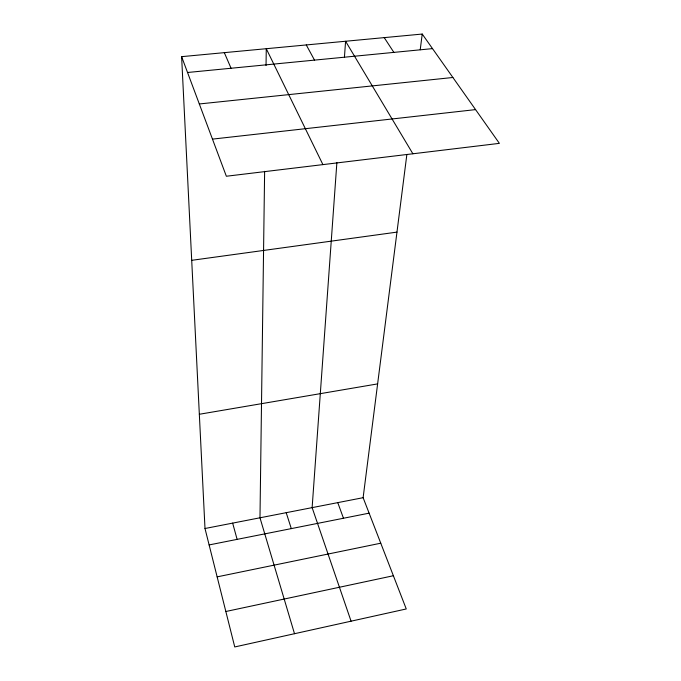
<?xml version="1.0" encoding="UTF-8"?>
<svg xmlns="http://www.w3.org/2000/svg" width="681" height="681" viewBox="0 0 681 681"><rect width="100%" height="100%" fill="white"/><g stroke="black" fill="none" stroke-linecap="round" stroke-linejoin="round"><path stroke-width="1.02" d="M264.628 171.331L259.98 517.79L294.507 633.713M266.041 65.538L266.271 48.709L322.913 164.615M336.874 162.64L312.128 507.626L351.073 621.183M344.441 57.153L345.582 41.252L412.882 153.778M181.614 56.659L226.356 176.243L499.386 143.359L422.229 34.05L181.614 56.659L204.998 528.507L234.749 646.95L406.259 608.959L363.118 497.692L406.863 154.51M420.22 49.773L422.229 34.05M225.845 611.504L393.38 575.734M217.145 576.867L380.764 543.2M209.127 544.928L369.111 513.159M204.998 528.507L363.118 497.692M199.337 414.269L377.623 383.897M191.71 260.321L396.972 232.119M212.463 139.12L475.559 109.607M199.312 103.963L452.891 77.489M187.539 72.492L432.512 48.623M384.229 37.617L393.865 52.386M306.271 44.946L314.52 60.124M224.321 52.65L231.063 68.253M337.767 502.629L343.471 518.25M286.199 512.682L291.306 528.609M232.655 523.119L237.116 539.369"/></g></svg>
